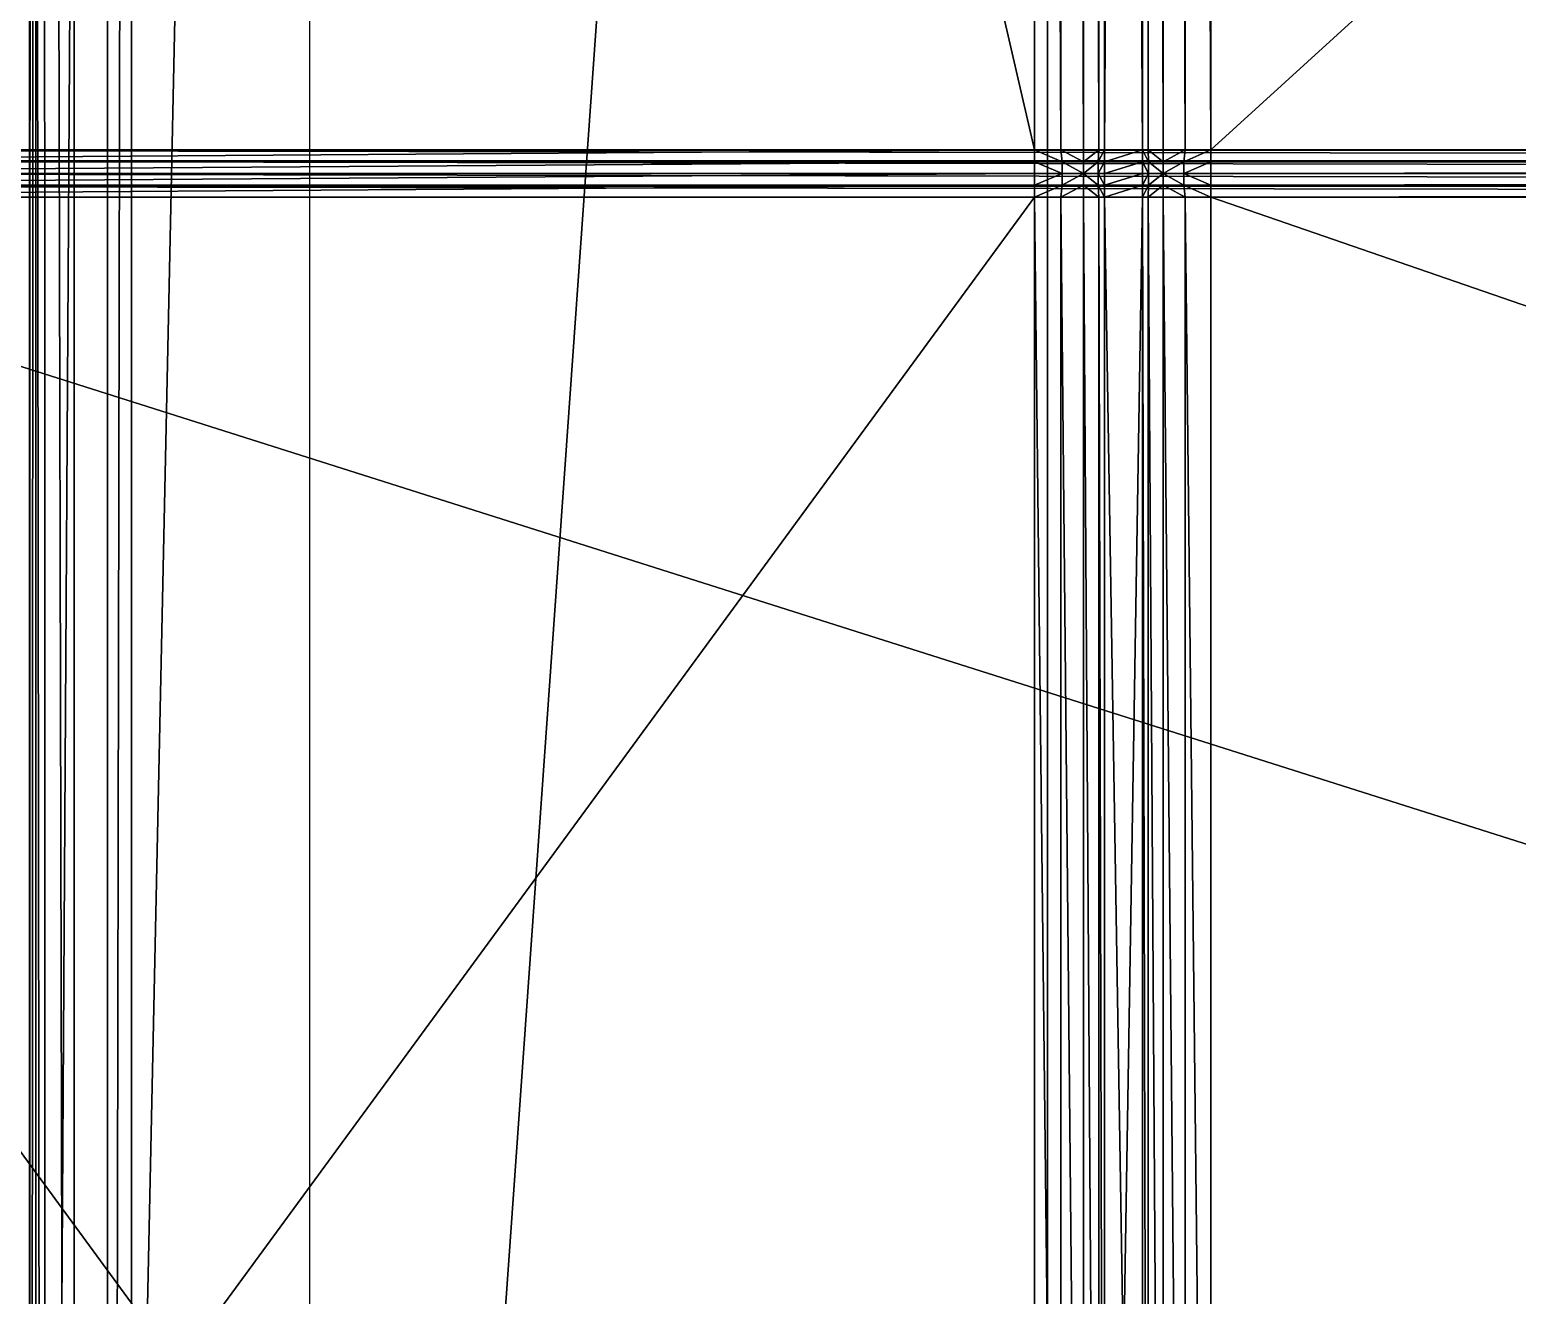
# Model space of a CAD drawing. Extents: x -683 to 86, y -225 to -3.
# Drawn here: x -500.14 to -488.48, y -72.65 to -62.73 of the extents above; entities that cross this region are included whole.
import ezdxf

# ---------------------------------------------------------------- set-up
doc = ezdxf.new("R2010")
doc.units = 0
doc.header["$MEASUREMENT"] = 0
doc.layers.get('0').update_dxf_attribs({"linetype": 'CONTINUOUS'})

msp = doc.modelspace()

# ---------------------------------------------------------------- linework, layer by layer
for points in [[(-504.396, -4.948, 14.851), (-446.588, -4.948, 11.154), (-446.588, -63.678, 5.567)], [(-504.396, -4.948, 14.851), (-446.588, -63.678, 5.567), (-504.396, -63.678, 9.264)], [(-504.396, -63.678, 9.264), (-504.396, -4.948, 14.851), (-446.588, -4.948, 11.154)], [(-504.396, -63.678, 9.264), (-446.588, -4.948, 11.154), (-446.588, -63.678, 5.567)], [(-492.261, -63.677, 31.577), (-492.261, -15.174, 31.577), (-505.7, -5.572, 31.775)], [(-499.531, -114.17, 92.288), (-499.343, -12.72, 90.815), (-499.343, -114.17, 90.815)], [(-492.161, -114.17, 34.584), (-492.161, -12.72, 34.584), (-492.161, -12.72, 34.584)], [(-492.161, -114.17, 34.584), (-492.161, -12.72, 34.584), (-492.161, -114.17, 34.584)], [(-500.14, -113.967, 98.476), (-500.138, -12.929, 98.477), (-500.093, -12.923, 98.379)], [(-500.14, -113.967, 98.476), (-500.093, -12.923, 98.379), (-500.093, -113.967, 98.379)], [(-500.022, -113.967, 98.567), (-500.138, -12.929, 98.477), (-500.14, -113.967, 98.476)], [(-500.022, -113.967, 98.567), (-500.028, -12.945, 98.569), (-500.138, -12.929, 98.477)], [(-500.093, -113.967, 98.379), (-500.093, -12.923, 98.379), (-497.948, -12.923, 96.812)], [(-500.093, -113.967, 98.379), (-497.948, -12.923, 96.812), (-497.948, -113.967, 96.812)], [(-499.793, -113.967, 98.63), (-499.793, -12.966, 98.63), (-500.028, -12.945, 98.569)], [(-499.793, -113.967, 98.63), (-500.028, -12.945, 98.569), (-500.022, -113.967, 98.567)], [(-492.055, -63.677, 31.587), (-492.055, -15.206, 31.587), (-492.261, -15.174, 31.577)], [(-492.055, -63.677, 31.587), (-492.261, -15.174, 31.577), (-492.261, -63.677, 31.577)], [(-492.261, -15.174, 31.577), (-492.261, -63.677, 31.577), (-492.055, -63.677, 31.587)], [(-492.261, -15.174, 31.577), (-492.055, -63.677, 31.587), (-492.055, -15.206, 31.587)], [(-491.878, -63.677, 31.622), (-491.878, -15.245, 31.622), (-492.055, -15.206, 31.587)], [(-491.878, -63.677, 31.622), (-492.055, -15.206, 31.587), (-492.055, -63.677, 31.587)], [(-492.055, -15.206, 31.587), (-492.055, -63.677, 31.587), (-491.878, -63.677, 31.622)], [(-492.055, -15.206, 31.587), (-491.878, -63.677, 31.622), (-491.878, -15.245, 31.622)], [(-491.758, -63.677, 31.676), (-491.758, -15.284, 31.676), (-491.878, -15.245, 31.622)], [(-491.758, -63.677, 31.676), (-491.878, -15.245, 31.622), (-491.878, -63.677, 31.622)], [(-491.878, -15.245, 31.622), (-491.878, -63.677, 31.622), (-491.758, -63.677, 31.676)], [(-491.878, -15.245, 31.622), (-491.758, -63.677, 31.676), (-491.758, -15.284, 31.676)], [(-491.712, -63.677, 31.742), (-491.712, -15.316, 31.742), (-491.758, -15.284, 31.676)], [(-491.712, -63.677, 31.742), (-491.758, -15.284, 31.676), (-491.758, -63.677, 31.676)], [(-491.758, -15.284, 31.676), (-491.758, -63.677, 31.676), (-491.712, -63.677, 31.742)], [(-491.758, -15.284, 31.676), (-491.712, -63.677, 31.742), (-491.712, -15.316, 31.742)], [(-491.712, -15.316, 31.742), (-491.712, -63.677, 31.742), (-491.416, -63.677, 35.723)], [(-491.712, -15.316, 31.742), (-491.416, -63.677, 35.723), (-491.416, -15.316, 35.723)], [(-491.371, -63.677, 35.787), (-491.373, -15.316, 35.787), (-491.416, -15.316, 35.723)], [(-491.371, -63.677, 35.787), (-491.416, -15.316, 35.723), (-491.416, -63.677, 35.723)], [(-491.416, -15.316, 35.723), (-491.416, -63.677, 35.723), (-491.371, -63.677, 35.787)], [(-491.416, -15.316, 35.723), (-491.371, -63.677, 35.787), (-491.373, -15.316, 35.787)], [(-491.254, -63.677, 35.835), (-491.256, -15.316, 35.836), (-491.373, -15.316, 35.787)], [(-491.254, -63.677, 35.835), (-491.373, -15.316, 35.787), (-491.371, -63.677, 35.787)], [(-491.373, -15.316, 35.787), (-491.371, -63.677, 35.787), (-491.254, -63.677, 35.835)], [(-491.373, -15.316, 35.787), (-491.254, -63.677, 35.835), (-491.256, -15.316, 35.836)], [(-491.081, -63.677, 35.86), (-491.083, -15.316, 35.86), (-491.256, -15.316, 35.836)], [(-491.081, -63.677, 35.86), (-491.256, -15.316, 35.836), (-491.254, -63.677, 35.835)], [(-491.256, -15.316, 35.836), (-491.254, -63.677, 35.835), (-491.081, -63.677, 35.86)], [(-491.256, -15.316, 35.836), (-491.081, -63.677, 35.86), (-491.083, -15.316, 35.86)], [(-490.88, -63.677, 35.858), (-490.88, -15.316, 35.858), (-491.083, -15.316, 35.86)], [(-490.88, -63.677, 35.858), (-491.083, -15.316, 35.86), (-491.081, -63.677, 35.86)], [(-491.083, -15.316, 35.86), (-491.081, -63.677, 35.86), (-490.88, -63.677, 35.858)], [(-491.083, -15.316, 35.86), (-490.88, -63.677, 35.858), (-490.88, -15.316, 35.858)], [(-490.88, -15.316, 35.858), (-490.88, -63.677, 35.858), (-437.728, -63.677, 31.908)], [(-490.88, -15.316, 35.858), (-437.728, -63.677, 31.908), (-437.728, -15.316, 31.908)], [(-490.88, -63.677, 35.858), (-437.728, -63.677, 31.908), (-437.728, -15.316, 31.908)], [(-490.88, -63.677, 35.858), (-437.728, -15.316, 31.908), (-490.88, -15.316, 35.858)], [(-492.261, -63.677, 31.577), (-505.7, -63.677, 31.775), (-505.7, -63.769, 31.775)], [(-492.261, -63.677, 31.577), (-505.7, -63.769, 31.775), (-492.261, -63.769, 31.577)], [(-505.7, -63.769, 31.775), (-492.261, -63.769, 31.577), (-492.261, -63.677, 31.577)], [(-505.7, -63.769, 31.775), (-492.261, -63.677, 31.577), (-505.7, -63.677, 31.775)], [(-504.396, -63.678, 9.264), (-446.589, -63.762, 5.56), (-504.398, -63.762, 9.258)], [(-446.589, -63.762, 5.56), (-504.398, -63.762, 9.258), (-504.396, -63.678, 9.264)], [(-504.396, -63.678, 9.264), (-446.588, -63.678, 5.567), (-446.589, -63.762, 5.56)], [(-446.589, -63.762, 5.56), (-504.396, -63.678, 9.264), (-446.588, -63.678, 5.567)], [(-492.261, -63.677, 31.577), (-492.261, -63.769, 31.577), (-492.045, -63.769, 31.588)], [(-492.261, -63.677, 31.577), (-492.045, -63.769, 31.588), (-492.055, -63.677, 31.587)], [(-492.261, -63.677, 31.577), (-492.261, -63.769, 31.577), (-492.045, -63.769, 31.588)], [(-492.261, -63.677, 31.577), (-492.045, -63.769, 31.588), (-492.055, -63.677, 31.587)], [(-492.055, -63.677, 31.587), (-492.045, -63.769, 31.588), (-491.878, -63.769, 31.622)], [(-492.055, -63.677, 31.587), (-491.878, -63.769, 31.622), (-491.878, -63.677, 31.622)], [(-492.055, -63.677, 31.587), (-492.045, -63.769, 31.588), (-491.878, -63.769, 31.622)], [(-492.055, -63.677, 31.587), (-491.878, -63.769, 31.622), (-491.878, -63.677, 31.622)], [(-491.758, -63.677, 31.676), (-491.878, -63.677, 31.622), (-491.878, -63.769, 31.622)], [(-491.758, -63.677, 31.676), (-491.878, -63.769, 31.622), (-491.762, -63.769, 31.673)], [(-491.758, -63.677, 31.676), (-491.878, -63.677, 31.622), (-491.878, -63.769, 31.622)], [(-491.758, -63.677, 31.676), (-491.878, -63.769, 31.622), (-491.762, -63.769, 31.673)], [(-491.712, -63.677, 31.742), (-491.758, -63.677, 31.676), (-491.762, -63.769, 31.673)], [(-491.712, -63.677, 31.742), (-491.762, -63.769, 31.673), (-491.712, -63.769, 31.742)], [(-491.712, -63.677, 31.742), (-491.758, -63.677, 31.676), (-491.762, -63.769, 31.673)], [(-491.712, -63.677, 31.742), (-491.762, -63.769, 31.673), (-491.712, -63.769, 31.742)], [(-491.416, -63.677, 35.723), (-491.712, -63.677, 31.742), (-491.712, -63.769, 31.742)], [(-491.416, -63.677, 35.723), (-491.712, -63.769, 31.742), (-491.416, -63.769, 35.723)], [(-491.712, -63.769, 31.742), (-491.416, -63.769, 35.723), (-491.416, -63.677, 35.723)], [(-491.712, -63.769, 31.742), (-491.416, -63.677, 35.723), (-491.712, -63.677, 31.742)], [(-491.416, -63.677, 35.723), (-491.416, -63.769, 35.723), (-491.367, -63.769, 35.789)], [(-491.416, -63.677, 35.723), (-491.367, -63.769, 35.789), (-491.371, -63.677, 35.787)], [(-491.416, -63.677, 35.723), (-491.416, -63.769, 35.723), (-491.367, -63.769, 35.789)], [(-491.416, -63.677, 35.723), (-491.367, -63.769, 35.789), (-491.371, -63.677, 35.787)], [(-491.371, -63.677, 35.787), (-491.367, -63.769, 35.789), (-491.254, -63.769, 35.835)], [(-491.371, -63.677, 35.787), (-491.254, -63.769, 35.835), (-491.254, -63.677, 35.835)], [(-491.371, -63.677, 35.787), (-491.367, -63.769, 35.789), (-491.254, -63.769, 35.835)], [(-491.371, -63.677, 35.787), (-491.254, -63.769, 35.835), (-491.254, -63.677, 35.835)], [(-491.081, -63.677, 35.86), (-491.254, -63.677, 35.835), (-491.254, -63.769, 35.835)], [(-491.081, -63.677, 35.86), (-491.254, -63.769, 35.835), (-491.091, -63.769, 35.859)], [(-491.081, -63.677, 35.86), (-491.254, -63.677, 35.835), (-491.254, -63.769, 35.835)], [(-491.081, -63.677, 35.86), (-491.254, -63.769, 35.835), (-491.091, -63.769, 35.859)], [(-490.88, -63.677, 35.858), (-491.081, -63.677, 35.86), (-491.091, -63.769, 35.859)], [(-490.88, -63.677, 35.858), (-491.091, -63.769, 35.859), (-490.88, -63.769, 35.858)], [(-490.88, -63.677, 35.858), (-491.081, -63.677, 35.86), (-491.091, -63.769, 35.859)], [(-490.88, -63.677, 35.858), (-491.091, -63.769, 35.859), (-490.88, -63.769, 35.858)], [(-437.728, -63.677, 31.908), (-490.88, -63.677, 35.858), (-490.88, -63.769, 35.858)], [(-437.728, -63.677, 31.908), (-490.88, -63.769, 35.858), (-437.728, -63.769, 31.908)], [(-490.88, -63.769, 35.858), (-437.728, -63.769, 31.908), (-437.728, -63.677, 31.908)], [(-490.88, -63.769, 35.858), (-437.728, -63.677, 31.908), (-490.88, -63.677, 35.858)], [(-492.261, -63.769, 31.577), (-505.7, -63.769, 31.775), (-505.7, -63.862, 31.775)], [(-492.261, -63.769, 31.577), (-505.7, -63.862, 31.775), (-492.261, -63.862, 31.577)], [(-505.7, -63.862, 31.775), (-492.261, -63.862, 31.577), (-492.261, -63.769, 31.577)], [(-505.7, -63.862, 31.775), (-492.261, -63.769, 31.577), (-505.7, -63.769, 31.775)], [(-504.398, -63.762, 9.258), (-446.589, -63.762, 5.56), (-446.59, -63.862, 5.555)], [(-504.398, -63.762, 9.258), (-446.59, -63.862, 5.555), (-504.398, -63.862, 9.252)], [(-446.59, -63.862, 5.555), (-504.398, -63.862, 9.252), (-504.398, -63.762, 9.258)], [(-446.59, -63.862, 5.555), (-504.398, -63.762, 9.258), (-446.589, -63.762, 5.56)], [(-492.261, -63.769, 31.577), (-492.261, -63.862, 31.577), (-492.045, -63.862, 31.588)], [(-492.261, -63.769, 31.577), (-492.045, -63.862, 31.588), (-492.045, -63.769, 31.588)], [(-492.261, -63.769, 31.577), (-492.261, -63.862, 31.577), (-492.045, -63.862, 31.588)], [(-492.261, -63.769, 31.577), (-492.045, -63.862, 31.588), (-492.045, -63.769, 31.588)], [(-492.045, -63.769, 31.588), (-492.045, -63.862, 31.588), (-491.878, -63.862, 31.622)], [(-492.045, -63.769, 31.588), (-491.878, -63.862, 31.622), (-491.878, -63.769, 31.622)], [(-492.045, -63.769, 31.588), (-492.045, -63.862, 31.588), (-491.878, -63.862, 31.622)], [(-492.045, -63.769, 31.588), (-491.878, -63.862, 31.622), (-491.878, -63.769, 31.622)], [(-491.762, -63.769, 31.673), (-491.878, -63.769, 31.622), (-491.878, -63.862, 31.622)], [(-491.762, -63.769, 31.673), (-491.878, -63.862, 31.622), (-491.762, -63.862, 31.673)], [(-491.762, -63.769, 31.673), (-491.878, -63.769, 31.622), (-491.878, -63.862, 31.622)], [(-491.762, -63.769, 31.673), (-491.878, -63.862, 31.622), (-491.762, -63.862, 31.673)], [(-491.712, -63.769, 31.742), (-491.762, -63.769, 31.673), (-491.762, -63.862, 31.673)], [(-491.712, -63.769, 31.742), (-491.762, -63.862, 31.673), (-491.712, -63.862, 31.742)], [(-491.712, -63.769, 31.742), (-491.762, -63.769, 31.673), (-491.762, -63.862, 31.673)], [(-491.712, -63.769, 31.742), (-491.762, -63.862, 31.673), (-491.712, -63.862, 31.742)], [(-491.416, -63.769, 35.723), (-491.712, -63.769, 31.742), (-491.712, -63.862, 31.742)], [(-491.416, -63.769, 35.723), (-491.712, -63.862, 31.742), (-491.416, -63.862, 35.723)], [(-491.712, -63.862, 31.742), (-491.416, -63.862, 35.723), (-491.416, -63.769, 35.723)], [(-491.712, -63.862, 31.742), (-491.416, -63.769, 35.723), (-491.712, -63.769, 31.742)], [(-491.416, -63.769, 35.723), (-491.416, -63.862, 35.723), (-491.367, -63.862, 35.789)], [(-491.416, -63.769, 35.723), (-491.367, -63.862, 35.789), (-491.367, -63.769, 35.789)], [(-491.416, -63.769, 35.723), (-491.416, -63.862, 35.723), (-491.367, -63.862, 35.789)], [(-491.416, -63.769, 35.723), (-491.367, -63.862, 35.789), (-491.367, -63.769, 35.789)], [(-491.367, -63.769, 35.789), (-491.367, -63.862, 35.789), (-491.254, -63.862, 35.835)], [(-491.367, -63.769, 35.789), (-491.254, -63.862, 35.835), (-491.254, -63.769, 35.835)], [(-491.367, -63.769, 35.789), (-491.367, -63.862, 35.789), (-491.254, -63.862, 35.835)], [(-491.367, -63.769, 35.789), (-491.254, -63.862, 35.835), (-491.254, -63.769, 35.835)], [(-491.091, -63.769, 35.859), (-491.254, -63.769, 35.835), (-491.254, -63.862, 35.835)], [(-491.091, -63.769, 35.859), (-491.254, -63.862, 35.835), (-491.091, -63.862, 35.859)], [(-491.091, -63.769, 35.859), (-491.254, -63.769, 35.835), (-491.254, -63.862, 35.835)], [(-491.091, -63.769, 35.859), (-491.254, -63.862, 35.835), (-491.091, -63.862, 35.859)], [(-490.88, -63.769, 35.858), (-491.091, -63.769, 35.859), (-491.091, -63.862, 35.859)], [(-490.88, -63.769, 35.858), (-491.091, -63.862, 35.859), (-490.88, -63.862, 35.858)], [(-490.88, -63.769, 35.858), (-491.091, -63.769, 35.859), (-491.091, -63.862, 35.859)], [(-490.88, -63.769, 35.858), (-491.091, -63.862, 35.859), (-490.88, -63.862, 35.858)], [(-437.728, -63.769, 31.908), (-490.88, -63.769, 35.858), (-490.88, -63.862, 35.858)], [(-437.728, -63.769, 31.908), (-490.88, -63.862, 35.858), (-437.728, -63.862, 31.908)], [(-490.88, -63.862, 35.858), (-437.728, -63.862, 31.908), (-437.728, -63.769, 31.908)], [(-490.88, -63.862, 35.858), (-437.728, -63.769, 31.908), (-490.88, -63.769, 35.858)], [(-492.261, -63.862, 31.577), (-505.7, -63.862, 31.775), (-505.7, -63.954, 31.775)], [(-492.261, -63.862, 31.577), (-505.7, -63.954, 31.775), (-492.261, -63.954, 31.577)], [(-505.7, -63.954, 31.775), (-492.261, -63.954, 31.577), (-492.261, -63.862, 31.577)], [(-505.7, -63.954, 31.775), (-492.261, -63.862, 31.577), (-505.7, -63.862, 31.775)], [(-504.398, -63.862, 9.252), (-446.59, -63.862, 5.555), (-446.589, -63.962, 5.551)], [(-504.398, -63.862, 9.252), (-446.589, -63.962, 5.551), (-504.398, -63.962, 9.248)], [(-446.589, -63.962, 5.551), (-504.398, -63.962, 9.248), (-504.398, -63.862, 9.252)], [(-446.589, -63.962, 5.551), (-504.398, -63.862, 9.252), (-446.59, -63.862, 5.555)], [(-492.261, -63.954, 31.577), (-492.045, -63.954, 31.588), (-492.045, -63.862, 31.588)], [(-492.261, -63.954, 31.577), (-492.045, -63.862, 31.588), (-492.261, -63.862, 31.577)], [(-492.261, -63.954, 31.577), (-492.045, -63.954, 31.588), (-492.045, -63.862, 31.588)], [(-492.261, -63.954, 31.577), (-492.045, -63.862, 31.588), (-492.261, -63.862, 31.577)], [(-492.045, -63.954, 31.588), (-491.878, -63.954, 31.622), (-491.878, -63.862, 31.622)], [(-492.045, -63.954, 31.588), (-491.878, -63.862, 31.622), (-492.045, -63.862, 31.588)], [(-492.045, -63.954, 31.588), (-491.878, -63.954, 31.622), (-491.878, -63.862, 31.622)], [(-492.045, -63.954, 31.588), (-491.878, -63.862, 31.622), (-492.045, -63.862, 31.588)], [(-491.762, -63.954, 31.673), (-491.762, -63.862, 31.673), (-491.878, -63.862, 31.622)], [(-491.762, -63.954, 31.673), (-491.878, -63.862, 31.622), (-491.878, -63.954, 31.622)], [(-491.762, -63.954, 31.673), (-491.762, -63.862, 31.673), (-491.878, -63.862, 31.622)], [(-491.762, -63.954, 31.673), (-491.878, -63.862, 31.622), (-491.878, -63.954, 31.622)], [(-491.712, -63.954, 31.742), (-491.712, -63.862, 31.742), (-491.762, -63.862, 31.673)], [(-491.712, -63.954, 31.742), (-491.762, -63.862, 31.673), (-491.762, -63.954, 31.673)], [(-491.712, -63.954, 31.742), (-491.712, -63.862, 31.742), (-491.762, -63.862, 31.673)], [(-491.712, -63.954, 31.742), (-491.762, -63.862, 31.673), (-491.762, -63.954, 31.673)], [(-491.416, -63.862, 35.723), (-491.712, -63.862, 31.742), (-491.712, -63.954, 31.742)], [(-491.416, -63.862, 35.723), (-491.712, -63.954, 31.742), (-491.416, -63.954, 35.723)], [(-491.712, -63.954, 31.742), (-491.416, -63.954, 35.723), (-491.416, -63.862, 35.723)], [(-491.712, -63.954, 31.742), (-491.416, -63.862, 35.723), (-491.712, -63.862, 31.742)], [(-491.416, -63.954, 35.723), (-491.367, -63.954, 35.789), (-491.367, -63.862, 35.789)], [(-491.416, -63.954, 35.723), (-491.367, -63.862, 35.789), (-491.416, -63.862, 35.723)], [(-491.416, -63.954, 35.723), (-491.367, -63.954, 35.789), (-491.367, -63.862, 35.789)], [(-491.416, -63.954, 35.723), (-491.367, -63.862, 35.789), (-491.416, -63.862, 35.723)], [(-491.367, -63.954, 35.789), (-491.254, -63.954, 35.835), (-491.254, -63.862, 35.835)], [(-491.367, -63.954, 35.789), (-491.254, -63.862, 35.835), (-491.367, -63.862, 35.789)], [(-491.367, -63.954, 35.789), (-491.254, -63.954, 35.835), (-491.254, -63.862, 35.835)], [(-491.367, -63.954, 35.789), (-491.254, -63.862, 35.835), (-491.367, -63.862, 35.789)], [(-491.091, -63.954, 35.859), (-491.091, -63.862, 35.859), (-491.254, -63.862, 35.835)], [(-491.091, -63.954, 35.859), (-491.254, -63.862, 35.835), (-491.254, -63.954, 35.835)], [(-491.091, -63.954, 35.859), (-491.091, -63.862, 35.859), (-491.254, -63.862, 35.835)], [(-491.091, -63.954, 35.859), (-491.254, -63.862, 35.835), (-491.254, -63.954, 35.835)], [(-490.88, -63.954, 35.858), (-490.88, -63.862, 35.858), (-491.091, -63.862, 35.859)], [(-490.88, -63.954, 35.858), (-491.091, -63.862, 35.859), (-491.091, -63.954, 35.859)], [(-490.88, -63.954, 35.858), (-490.88, -63.862, 35.858), (-491.091, -63.862, 35.859)], [(-490.88, -63.954, 35.858), (-491.091, -63.862, 35.859), (-491.091, -63.954, 35.859)], [(-437.728, -63.862, 31.908), (-490.88, -63.862, 35.858), (-490.88, -63.954, 35.858)], [(-437.728, -63.862, 31.908), (-490.88, -63.954, 35.858), (-437.728, -63.954, 31.908)], [(-490.88, -63.954, 35.858), (-437.728, -63.954, 31.908), (-437.728, -63.862, 31.908)], [(-490.88, -63.954, 35.858), (-437.728, -63.862, 31.908), (-490.88, -63.862, 35.858)], [(-492.261, -63.954, 31.577), (-505.7, -63.954, 31.775), (-505.7, -64.047, 31.775)], [(-492.261, -63.954, 31.577), (-505.7, -64.047, 31.775), (-492.261, -64.047, 31.577)], [(-505.7, -64.047, 31.775), (-492.261, -64.047, 31.577), (-492.261, -63.954, 31.577)], [(-505.7, -64.047, 31.775), (-492.261, -63.954, 31.577), (-505.7, -63.954, 31.775)], [(-504.398, -63.962, 9.248), (-446.589, -63.962, 5.551), (-446.588, -64.047, 5.55)], [(-504.398, -63.962, 9.248), (-446.588, -64.047, 5.55), (-504.396, -64.047, 9.247)], [(-446.588, -64.047, 5.55), (-504.396, -64.047, 9.247), (-504.398, -63.962, 9.248)], [(-446.588, -64.047, 5.55), (-504.398, -63.962, 9.248), (-446.589, -63.962, 5.551)], [(-492.261, -64.047, 31.577), (-492.055, -64.047, 31.587), (-492.045, -63.954, 31.588)], [(-492.261, -64.047, 31.577), (-492.045, -63.954, 31.588), (-492.261, -63.954, 31.577)], [(-492.261, -64.047, 31.577), (-492.055, -64.047, 31.587), (-492.045, -63.954, 31.588)], [(-492.261, -64.047, 31.577), (-492.045, -63.954, 31.588), (-492.261, -63.954, 31.577)], [(-492.055, -64.047, 31.587), (-491.878, -64.047, 31.622), (-491.878, -63.954, 31.622)], [(-492.055, -64.047, 31.587), (-491.878, -63.954, 31.622), (-492.045, -63.954, 31.588)], [(-492.055, -64.047, 31.587), (-491.878, -64.047, 31.622), (-491.878, -63.954, 31.622)], [(-492.055, -64.047, 31.587), (-491.878, -63.954, 31.622), (-492.045, -63.954, 31.588)], [(-491.758, -64.047, 31.676), (-491.762, -63.954, 31.673), (-491.878, -63.954, 31.622)], [(-491.758, -64.047, 31.676), (-491.878, -63.954, 31.622), (-491.878, -64.047, 31.622)], [(-491.758, -64.047, 31.676), (-491.762, -63.954, 31.673), (-491.878, -63.954, 31.622)], [(-491.758, -64.047, 31.676), (-491.878, -63.954, 31.622), (-491.878, -64.047, 31.622)], [(-491.712, -64.047, 31.742), (-491.712, -63.954, 31.742), (-491.762, -63.954, 31.673)], [(-491.712, -64.047, 31.742), (-491.762, -63.954, 31.673), (-491.758, -64.047, 31.676)], [(-491.712, -64.047, 31.742), (-491.712, -63.954, 31.742), (-491.762, -63.954, 31.673)], [(-491.712, -64.047, 31.742), (-491.762, -63.954, 31.673), (-491.758, -64.047, 31.676)], [(-491.416, -63.954, 35.723), (-491.712, -63.954, 31.742), (-491.712, -64.047, 31.742)], [(-491.416, -63.954, 35.723), (-491.712, -64.047, 31.742), (-491.416, -64.047, 35.723)], [(-491.712, -64.047, 31.742), (-491.416, -64.047, 35.723), (-491.416, -63.954, 35.723)], [(-491.712, -64.047, 31.742), (-491.416, -63.954, 35.723), (-491.712, -63.954, 31.742)], [(-491.416, -64.047, 35.723), (-491.371, -64.047, 35.787), (-491.367, -63.954, 35.789)], [(-491.416, -64.047, 35.723), (-491.367, -63.954, 35.789), (-491.416, -63.954, 35.723)], [(-491.416, -64.047, 35.723), (-491.371, -64.047, 35.787), (-491.367, -63.954, 35.789)], [(-491.416, -64.047, 35.723), (-491.367, -63.954, 35.789), (-491.416, -63.954, 35.723)], [(-491.371, -64.047, 35.787), (-491.254, -64.047, 35.835), (-491.254, -63.954, 35.835)], [(-491.371, -64.047, 35.787), (-491.254, -63.954, 35.835), (-491.367, -63.954, 35.789)], [(-491.371, -64.047, 35.787), (-491.254, -64.047, 35.835), (-491.254, -63.954, 35.835)], [(-491.371, -64.047, 35.787), (-491.254, -63.954, 35.835), (-491.367, -63.954, 35.789)], [(-491.081, -64.047, 35.86), (-491.091, -63.954, 35.859), (-491.254, -63.954, 35.835)], [(-491.081, -64.047, 35.86), (-491.254, -63.954, 35.835), (-491.254, -64.047, 35.835)], [(-491.081, -64.047, 35.86), (-491.091, -63.954, 35.859), (-491.254, -63.954, 35.835)], [(-491.081, -64.047, 35.86), (-491.254, -63.954, 35.835), (-491.254, -64.047, 35.835)], [(-490.88, -64.047, 35.858), (-490.88, -63.954, 35.858), (-491.091, -63.954, 35.859)], [(-490.88, -64.047, 35.858), (-491.091, -63.954, 35.859), (-491.081, -64.047, 35.86)], [(-490.88, -64.047, 35.858), (-490.88, -63.954, 35.858), (-491.091, -63.954, 35.859)], [(-490.88, -64.047, 35.858), (-491.091, -63.954, 35.859), (-491.081, -64.047, 35.86)], [(-437.728, -63.954, 31.908), (-490.88, -63.954, 35.858), (-490.88, -64.047, 35.858)], [(-437.728, -63.954, 31.908), (-490.88, -64.047, 35.858), (-437.728, -64.047, 31.908)], [(-490.88, -64.047, 35.858), (-437.728, -64.047, 31.908), (-437.728, -63.954, 31.908)], [(-490.88, -64.047, 35.858), (-437.728, -63.954, 31.908), (-490.88, -63.954, 35.858)], [(-492.261, -82.381, 31.577), (-492.261, -64.047, 31.577), (-505.7, -64.047, 31.775)], [(-492.261, -82.381, 31.577), (-505.7, -64.047, 31.775), (-505.7, -82.381, 31.775)], [(-446.588, -82.381, 5.55), (-504.396, -82.381, 9.247), (-504.396, -64.047, 9.247)], [(-446.588, -82.381, 5.55), (-504.396, -64.047, 9.247), (-446.588, -64.047, 5.55)], [(-446.588, -64.047, 5.55), (-446.588, -82.381, 5.55), (-504.396, -82.381, 9.247)], [(-446.588, -64.047, 5.55), (-504.396, -82.381, 9.247), (-504.396, -64.047, 9.247)], [(-492.055, -82.381, 31.587), (-492.055, -64.047, 31.587), (-492.261, -64.047, 31.577)], [(-492.055, -82.381, 31.587), (-492.261, -64.047, 31.577), (-492.261, -82.381, 31.577)], [(-492.261, -64.047, 31.577), (-492.261, -82.381, 31.577), (-492.055, -82.381, 31.587)], [(-492.261, -64.047, 31.577), (-492.055, -82.381, 31.587), (-492.055, -64.047, 31.587)], [(-491.878, -82.381, 31.622), (-491.878, -64.047, 31.622), (-492.055, -64.047, 31.587)], [(-491.878, -82.381, 31.622), (-492.055, -64.047, 31.587), (-492.055, -82.381, 31.587)], [(-492.055, -64.047, 31.587), (-492.055, -82.381, 31.587), (-491.878, -82.381, 31.622)], [(-492.055, -64.047, 31.587), (-491.878, -82.381, 31.622), (-491.878, -64.047, 31.622)], [(-491.758, -82.381, 31.676), (-491.758, -64.047, 31.676), (-491.878, -64.047, 31.622)], [(-491.758, -82.381, 31.676), (-491.878, -64.047, 31.622), (-491.878, -82.381, 31.622)], [(-491.878, -64.047, 31.622), (-491.878, -82.381, 31.622), (-491.758, -82.381, 31.676)], [(-491.878, -64.047, 31.622), (-491.758, -82.381, 31.676), (-491.758, -64.047, 31.676)], [(-491.712, -82.381, 31.742), (-491.712, -64.047, 31.742), (-491.758, -64.047, 31.676)], [(-491.712, -82.381, 31.742), (-491.758, -64.047, 31.676), (-491.758, -82.381, 31.676)], [(-491.758, -64.047, 31.676), (-491.758, -82.381, 31.676), (-491.712, -82.381, 31.742)], [(-491.758, -64.047, 31.676), (-491.712, -82.381, 31.742), (-491.712, -64.047, 31.742)], [(-491.712, -82.381, 31.742), (-491.416, -82.381, 35.723), (-491.416, -64.047, 35.723)], [(-491.712, -82.381, 31.742), (-491.416, -64.047, 35.723), (-491.712, -64.047, 31.742)], [(-491.371, -82.381, 35.787), (-491.371, -64.047, 35.787), (-491.416, -64.047, 35.723)], [(-491.371, -82.381, 35.787), (-491.416, -64.047, 35.723), (-491.416, -82.381, 35.723)], [(-491.416, -64.047, 35.723), (-491.416, -82.381, 35.723), (-491.371, -82.381, 35.787)], [(-491.416, -64.047, 35.723), (-491.371, -82.381, 35.787), (-491.371, -64.047, 35.787)], [(-491.254, -82.381, 35.835), (-491.254, -64.047, 35.835), (-491.371, -64.047, 35.787)], [(-491.254, -82.381, 35.835), (-491.371, -64.047, 35.787), (-491.371, -82.381, 35.787)], [(-491.371, -64.047, 35.787), (-491.371, -82.381, 35.787), (-491.254, -82.381, 35.835)], [(-491.371, -64.047, 35.787), (-491.254, -82.381, 35.835), (-491.254, -64.047, 35.835)], [(-491.081, -82.381, 35.86), (-491.081, -64.047, 35.86), (-491.254, -64.047, 35.835)], [(-491.081, -82.381, 35.86), (-491.254, -64.047, 35.835), (-491.254, -82.381, 35.835)], [(-491.254, -64.047, 35.835), (-491.254, -82.381, 35.835), (-491.081, -82.381, 35.86)], [(-491.254, -64.047, 35.835), (-491.081, -82.381, 35.86), (-491.081, -64.047, 35.86)], [(-490.88, -82.381, 35.858), (-490.88, -64.047, 35.858), (-491.081, -64.047, 35.86)], [(-490.88, -82.381, 35.858), (-491.081, -64.047, 35.86), (-491.081, -82.381, 35.86)], [(-491.081, -64.047, 35.86), (-491.081, -82.381, 35.86), (-490.88, -82.381, 35.858)], [(-491.081, -64.047, 35.86), (-490.88, -82.381, 35.858), (-490.88, -64.047, 35.858)], [(-490.88, -82.381, 35.858), (-437.728, -82.381, 31.908), (-437.728, -64.047, 31.908)], [(-490.88, -82.381, 35.858), (-437.728, -64.047, 31.908), (-490.88, -64.047, 35.858)], [(-490.88, -64.047, 35.858), (-490.88, -82.381, 35.858), (-437.728, -82.381, 31.908)], [(-490.88, -64.047, 35.858), (-437.728, -82.381, 31.908), (-437.728, -64.047, 31.908)]]:
    msp.add_3dface(points)
at = {"color": 197, "true_color": 0x5f5576}
for points in [[(-492.261, -63.677, 31.577), (-505.7, -5.572, 31.775), (-505.7, -63.677, 31.775)], [(-492.261, -15.174, 31.577), (-505.7, -5.572, 31.775), (-505.7, -63.677, 31.775)], [(-492.261, -15.174, 31.577), (-505.7, -63.677, 31.775), (-492.261, -63.677, 31.577)], [(-491.712, -63.677, 31.742), (-491.416, -63.677, 35.723), (-491.416, -15.316, 35.723)], [(-491.712, -63.677, 31.742), (-491.416, -15.316, 35.723), (-491.712, -15.316, 31.742)], [(-492.261, -64.047, 31.577), (-505.7, -64.047, 31.775), (-505.7, -82.381, 31.775)], [(-492.261, -64.047, 31.577), (-505.7, -82.381, 31.775), (-492.261, -82.381, 31.577)], [(-491.712, -64.047, 31.742), (-491.712, -82.381, 31.742), (-491.416, -82.381, 35.723)], [(-491.712, -64.047, 31.742), (-491.416, -82.381, 35.723), (-491.416, -64.047, 35.723)]]:
    msp.add_3dface(points, dxfattribs=at)
at = {"color": 254}
msp.add_3dface([(-499.531, -114.17, 92.288), (-499.531, -14.291, 92.288), (-499.343, -12.72, 90.815)], dxfattribs=at)
at = {"color": 252}
for points in [[(-492.161, -12.72, 34.584), (-492.161, -114.17, 34.584), (-499.343, -114.17, 90.815)], [(-492.161, -12.72, 34.584), (-499.343, -114.17, 90.815), (-499.343, -12.72, 90.815)], [(-499.793, -12.966, 98.63), (-499.793, -113.967, 98.63), (-290.08, -113.967, 128.705)], [(-499.793, -12.966, 98.63), (-290.08, -113.967, 128.705), (-290.08, -28.289, 128.705)], [(-499.531, -14.291, 92.288), (-499.531, -114.17, 92.288), (-500.143, -114.17, 97.08)], [(-499.531, -14.291, 92.288), (-500.143, -114.17, 97.08), (-500.143, -14.291, 97.08)]]:
    msp.add_3dface(points, dxfattribs=at)

doc.saveas('drawing.dxf')
